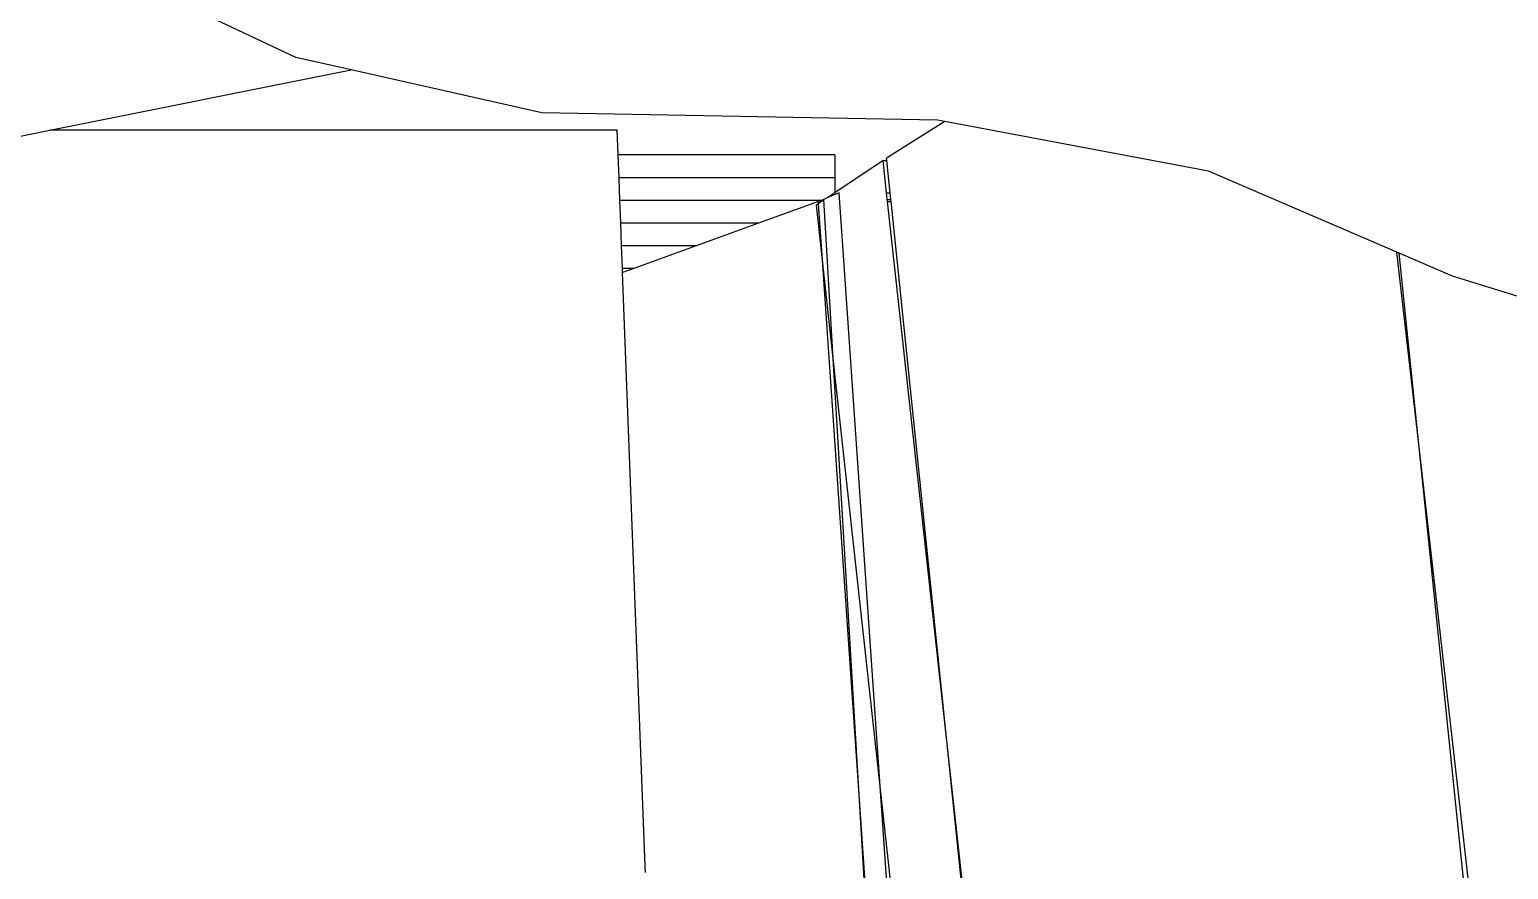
# Model space of a CAD drawing. Extents: x -24961 to 905641, y -154323 to 635957.
# Drawn here: x 437924.85 to 437965.69, y -143386.48 to -143363.3 of the extents above; entities that cross this region are included whole.
import ezdxf

# ---------------------------------------------------------------- set-up
doc = ezdxf.new("R2010")
doc.units = 0
doc.header["$LTSCALE"] = 1000
doc.header["$MEASUREMENT"] = 0

msp = doc.modelspace()

# ---------------------------------------------------------------- linework, layer by layer
for p, q in [((437932.207, -143364.069), (437926.175, -143361.215)), ((437933.733, -143364.412), (437932.207, -143364.069)), ((437925.411, -143366.078), (437933.733, -143364.412)), ((437938.995, -143365.597), (437933.733, -143364.412)), ((437949.921, -143365.802), (437938.995, -143365.597)), ((437950.126, -143365.84), (437948.52, -143366.851)), ((437950.126, -143365.84), (437949.921, -143365.802)), ((437957.411, -143367.21), (437950.126, -143365.84)), ((437918.737, -143367.414), (437925.411, -143366.078)), ((437941.079, -143366.078), (437925.411, -143366.078)), ((437941.105, -143366.763), (437941.079, -143366.078)), ((437947.088, -143366.763), (437941.105, -143366.763)), ((437941.129, -143367.389), (437941.105, -143366.763)), ((437947.088, -143366.763), (437947.088, -143367.389)), ((437948.42, -143366.916), (437947.088, -143367.808)), ((437948.42, -143366.916), (437948.526, -143366.916)), ((437948.518, -143367.805), (437948.42, -143366.916)), ((437948.526, -143366.916), (437948.52, -143366.851)), ((437948.618, -143367.805), (437948.526, -143366.916)), ((437947.088, -143367.389), (437941.129, -143367.389)), ((437941.153, -143368.016), (437941.129, -143367.389)), ((437947.088, -143367.389), (437947.088, -143367.808)), ((437962.608, -143369.446), (437957.411, -143367.21)), ((437947.213, -143367.805), (437946.892, -143367.939)), ((437947.088, -143367.808), (437946.892, -143367.939)), ((437948.338, -143384.183), (437947.213, -143367.805)), ((437948.518, -143367.805), (437948.618, -143367.805)), ((437948.538, -143367.99), (437948.518, -143367.805)), ((437948.637, -143367.99), (437948.618, -143367.805)), ((437946.71, -143368.016), (437941.153, -143368.016)), ((437941.177, -143368.642), (437941.153, -143368.016)), ((437946.634, -143368.048), (437944.985, -143368.642)), ((437946.639, -143368.109), (437946.579, -143368.149)), ((437946.746, -143369.668), (437946.579, -143368.149)), ((437946.71, -143368.016), (437946.634, -143368.048)), ((437946.639, -143368.109), (437946.634, -143368.048)), ((437946.782, -143367.99), (437946.639, -143368.109)), ((437946.746, -143369.668), (437946.639, -143368.109)), ((437946.782, -143367.99), (437946.71, -143368.016)), ((437946.892, -143367.939), (437946.782, -143367.99)), ((437947.044, -143372.382), (437946.782, -143367.99)), ((437948.538, -143367.99), (437948.637, -143367.99)), ((437948.545, -143368.048), (437948.538, -143367.99)), ((437948.545, -143368.048), (437948.643, -143368.048)), ((437950.18, -143382.936), (437948.545, -143368.048)), ((437948.643, -143368.048), (437948.637, -143367.99)), ((437950.18, -143382.936), (437948.643, -143368.048)), ((437944.985, -143368.642), (437941.177, -143368.642)), ((437941.201, -143369.269), (437941.177, -143368.642)), ((437944.985, -143368.642), (437943.261, -143369.269)), ((437943.261, -143369.269), (437941.201, -143369.269)), ((437941.224, -143369.895), (437941.201, -143369.269)), ((437943.261, -143369.269), (437941.536, -143369.895)), ((437963.213, -143374.744), (437962.608, -143369.446)), ((437962.669, -143369.473), (437962.608, -143369.446)), ((437963.213, -143374.744), (437962.669, -143369.473)), ((437964.148, -143370.109), (437962.669, -143369.473)), ((437941.536, -143369.895), (437941.224, -143369.895)), ((437941.229, -143370.007), (437941.224, -143369.895)), ((437941.536, -143369.895), (437941.229, -143370.007)), ((437947.76, -143384.426), (437946.746, -143369.668)), ((437947.044, -143372.382), (437946.746, -143369.668)), ((437941.85, -143386.395), (437941.229, -143370.007)), ((437968.504, -143371.452), (437964.148, -143370.109)), ((437947.76, -143384.426), (437947.044, -143372.382)), ((437948.338, -143384.183), (437947.044, -143372.382)), ((437965.04, -143390.732), (437963.213, -143374.744)), ((437964.873, -143390.843), (437963.213, -143374.744)), ((437951.942, -143398.983), (437950.18, -143382.936)), ((437951.843, -143399.048), (437950.18, -143382.936)), ((437950.098, -143400.217), (437948.338, -143384.183)), ((437949.464, -143400.561), (437948.338, -143384.183)), ((437948.738, -143400.862), (437947.76, -143384.426)), ((437948.886, -143400.804), (437947.76, -143384.426)), ((437941.863, -143386.573), (437941.85, -143386.395))]:
    msp.add_line(p, q)

doc.saveas('drawing.dxf')
